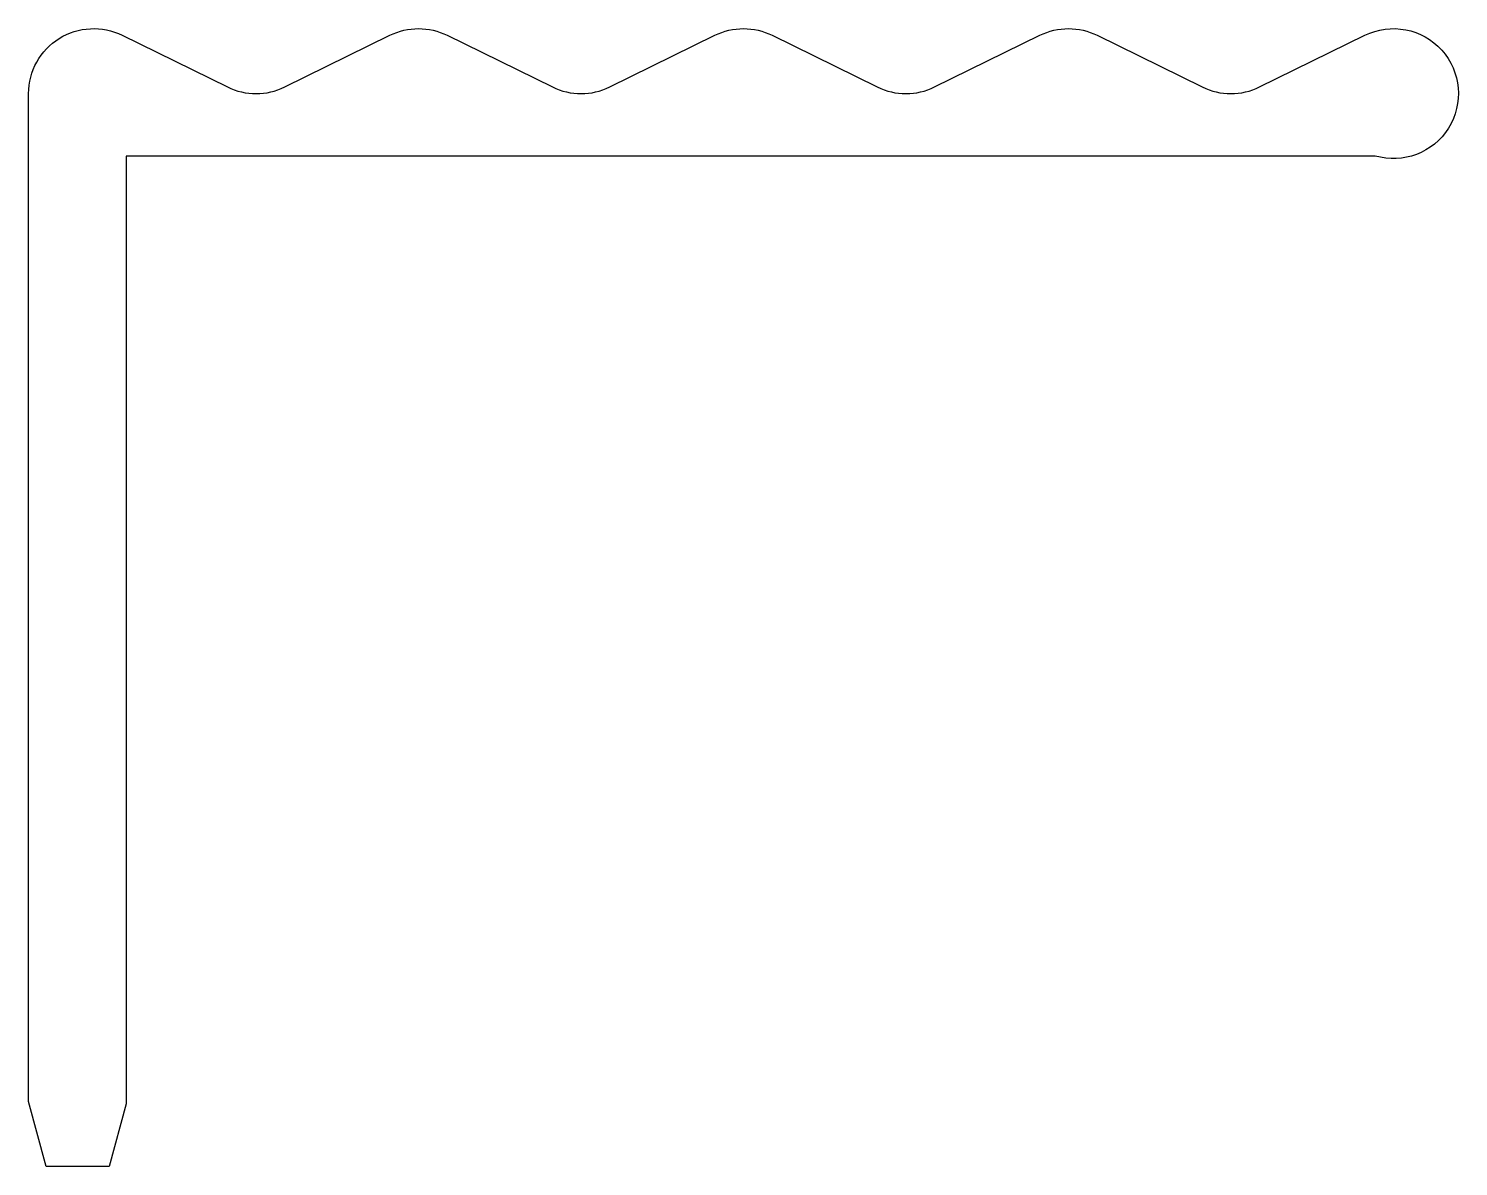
# Model space of a CAD drawing. Extents: x 137 to 159, y 203.2 to 220.7.
import ezdxf

# ---------------------------------------------------------------- set-up
doc = ezdxf.new("R2010")
doc.units = 0
doc.header["$LTSCALE"] = 15
doc.layers.add('ANA', color=220, linetype='CONTINUOUS')

msp = doc.modelspace()

# ---------------------------------------------------------------- linework, layer by layer
at = {"layer": 'ANA', "color": 0}
msp.add_lwpolyline([(145.948, 219.786), (147.566, 220.581, -0.232408), (148.448, 220.581), (150.066, 219.786, 0.232408), (150.948, 219.786), (152.566, 220.581, -0.232408), (153.448, 220.581), (155.066, 219.786, 0.232408), (155.948, 219.786), (157.566, 220.581, -1.460842), (157.727, 218.724), (138.507, 218.724), (138.507, 204.146), (138.249, 203.184), (137.275, 203.184), (137.007, 204.184), (137.007, 219.684, -0.555265), (138.448, 220.581), (140.066, 219.786, 0.232408), (140.948, 219.786), (142.566, 220.581, -0.232408), (143.448, 220.581), (145.066, 219.786, 0.232408)], format="xyb", close=True, dxfattribs=at)

doc.saveas('drawing.dxf')
